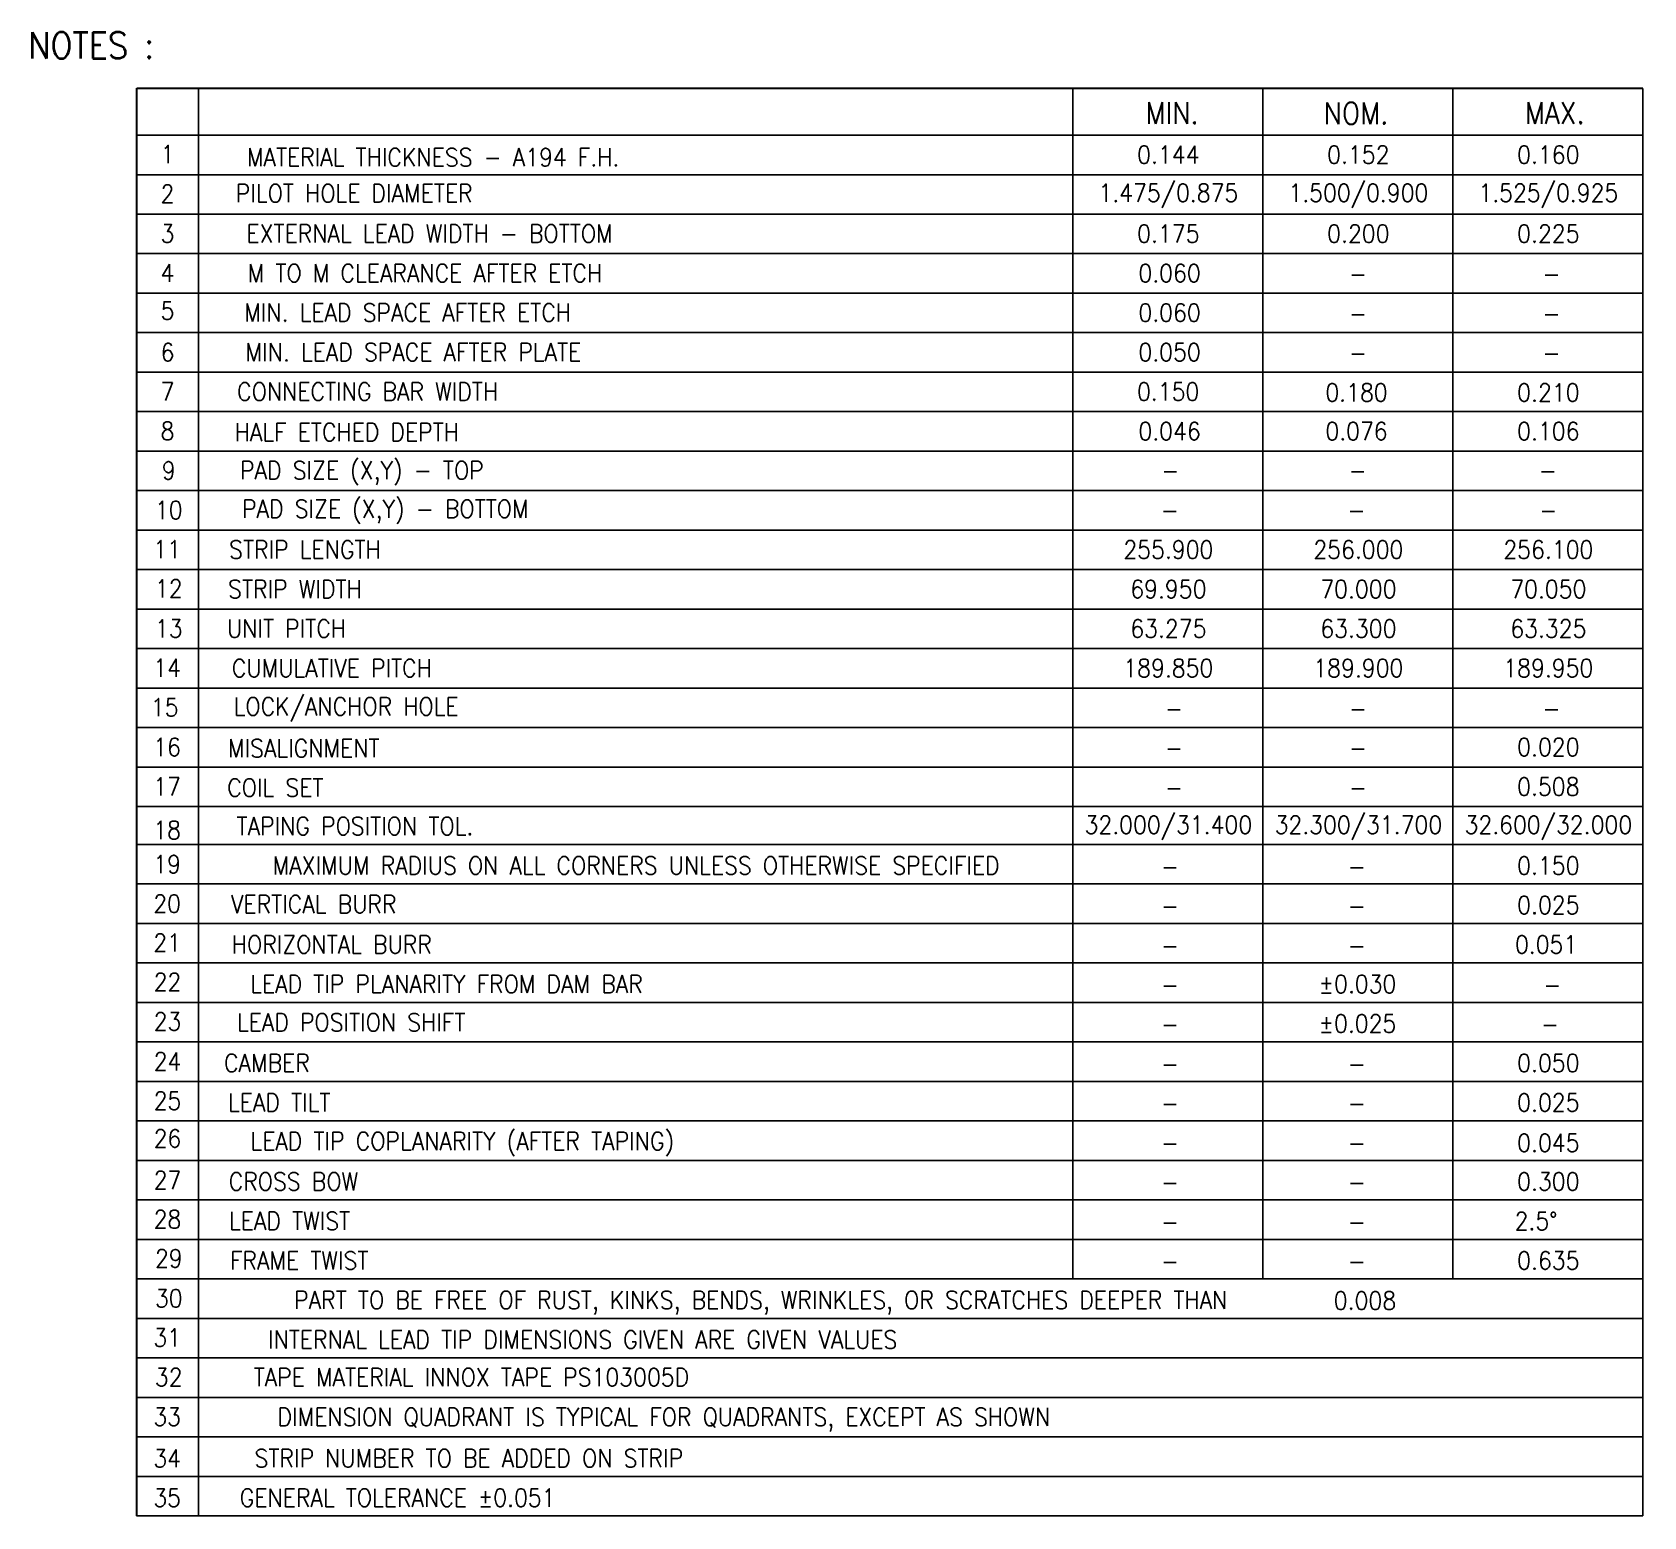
# Model space of a CAD drawing. Header units: millimetres. Extents: x 436.29 to 441.52, y 94.99 to 99.81.
import ezdxf
from ezdxf.enums import TextEntityAlignment as Align

# ---------------------------------------------------------------- set-up
doc = ezdxf.new("R2010")
doc.units = ezdxf.units.MM
doc.header["$LTSCALE"] = 0.5
doc.layers.add('DEF', color=5, linetype='Continuous')
doc.styles.add('ROMANS', font='romans.shx', dxfattribs={"bigfont": 'AllInOneBig.shx'})

msp = doc.modelspace()

# ---------------------------------------------------------------- linework, layer by layer
at = {"layer": 'DEF', "color": 7}
msp.add_line((436.6245, 99.6302), (436.6245, 94.994), dxfattribs=at)
at = {"layer": 'DEF', "color": 3}
for p, q in [((436.8258, 94.994), (436.8258, 99.6302)), ((436.6245, 99.4781), (441.5171, 99.4781)), ((436.6245, 99.3498), (441.5171, 99.3498)), ((436.6245, 99.2216), (441.5171, 99.2216)), ((436.6245, 99.0933), (441.5171, 99.0933)), ((436.6245, 98.965), (441.5171, 98.965)), ((436.6245, 98.8368), (441.5171, 98.8368)), ((436.6245, 98.7085), (441.5171, 98.7085)), ((436.6245, 98.5802), (441.5171, 98.5802)), ((436.6245, 98.452), (441.5171, 98.452)), ((436.6245, 98.3237), (441.5171, 98.3237)), ((436.6245, 98.1954), (441.5171, 98.1954)), ((436.6245, 98.0672), (441.5171, 98.0672)), ((436.6245, 97.9389), (441.5171, 97.9389)), ((436.6245, 97.8106), (441.5171, 97.8106)), ((436.6245, 97.6824), (441.5171, 97.6824)), ((436.6245, 97.5541), (441.5171, 97.5541)), ((436.6245, 97.4258), (441.5171, 97.4258)), ((436.6245, 97.2976), (441.5171, 97.2976)), ((436.6245, 97.1745), (441.5171, 97.1745)), ((436.6245, 97.0463), (441.5171, 97.0463)), ((436.6245, 96.918), (441.5171, 96.918)), ((436.6245, 96.7897), (441.5171, 96.7897)), ((436.6245, 96.6615), (441.5171, 96.6615)), ((436.6245, 96.5332), (441.5171, 96.5332)), ((436.6245, 96.4049), (441.5171, 96.4049)), ((436.6245, 96.2767), (441.5171, 96.2767)), ((436.6245, 96.1484), (441.5171, 96.1484)), ((436.6245, 96.0201), (441.5171, 96.0201)), ((436.6245, 95.8919), (441.5171, 95.8919)), ((436.6245, 95.7636), (441.5171, 95.7636)), ((436.6245, 95.6353), (441.5171, 95.6353)), ((436.6245, 95.5071), (441.5171, 95.5071)), ((436.6245, 95.3788), (441.5171, 95.3788)), ((436.6245, 95.2505), (441.5171, 95.2505)), ((436.6245, 95.1223), (441.5171, 95.1223)), ((436.6245, 94.994), (441.5171, 94.994))]:
    msp.add_line(p, q, dxfattribs=at)
at = {"layer": 'DEF', "color": 7, "const_width": 0.00583}
for points in [[(436.6245, 99.6302), (441.5171, 99.6302)], [(436.6245, 94.994), (436.6245, 99.6302)], [(439.6655, 97.2976), (439.6655, 99.6302)], [(440.2827, 97.2976), (440.2827, 99.6302)], [(440.8999, 97.2976), (440.8999, 99.6302)], [(441.5171, 94.994), (441.5171, 99.6302)], [(439.6655, 95.7636), (439.6655, 97.2976)], [(440.2827, 95.7636), (440.2827, 97.2976)], [(440.8999, 95.7636), (440.8999, 97.2976)], [(441.5171, 94.994), (436.6245, 94.994)]]:
    msp.add_lwpolyline(points, dxfattribs=at)

# ---------------------------------------------------------------- texts
at = {"layer": 'DEF', "color": 7, "style": 'ROMANS', "width": 0.9}
for s, height, p in [('NOTES :', 0.08496, (436.4771, 99.7699)), ('MIN.', 0.06996, (439.9878, 99.5498)), ('NOM.', 0.06996, (440.5853, 99.5492)), ('MAX.', 0.06996, (441.231, 99.5504))]:
    msp.add_text(s, height=height, dxfattribs=at).set_placement(p, align=Align.MIDDLE)
at = {"layer": 'DEF', "color": 3, "style": 'ROMANS', "width": 0.9}
for s, height, p in [('1', 0.0583, (436.7248, 99.4163)), ('MATERIAL THICKNESS - A194 F.H.', 0.058302, (437.5877, 99.4062)), ('0.144', 0.0583, (439.9758, 99.4148)), ('0.152', 0.0583, (440.593, 99.4148)), ('0.160', 0.0583, (441.2101, 99.4148)), ('2', 0.0583, (436.7248, 99.288)), ('PILOT HOLE DIAMETER', 0.058302, (437.3313, 99.2894)), ('1.475/0.875', 0.058302, (439.9758, 99.2865)), ('1.500/0.900', 0.058302, (440.593, 99.2865)), ('1.525/0.925', 0.058302, (441.2101, 99.2865)), ('3', 0.0583, (436.7248, 99.1583)), ('EXTERNAL LEAD WIDTH - BOTTOM', 0.058302, (437.5762, 99.1584)), ('0.175', 0.0583, (439.9758, 99.1582)), ('0.200', 0.0583, (440.593, 99.1582)), ('0.225', 0.0583, (441.2101, 99.1582)), ('4', 0.0583, (436.7248, 99.0305)), ('M TO M CLEARANCE AFTER ETCH', 0.058302, (437.5612, 99.0301)), ('0.060', 0.0583, (439.9798, 99.03)), ('-', 0.0583, (440.5918, 99.0272)), ('-', 0.0583, (441.2204, 99.0272)), ('5', 0.0583, (436.7248, 98.9081)), ('MIN. LEAD SPACE AFTER ETCH', 0.058302, (437.5049, 98.9019)), ('0.060', 0.0583, (439.9798, 98.9017)), ('-', 0.0583, (440.5918, 98.899)), ('-', 0.0583, (441.2204, 98.899)), ('6', 0.0583, (436.7248, 98.7731)), ('MIN. LEAD SPACE AFTER PLATE', 0.058302, (437.5237, 98.7736)), ('0.050', 0.0583, (439.9798, 98.7734)), ('-', 0.0583, (440.5918, 98.7707)), ('-', 0.0583, (441.2204, 98.7707)), ('7', 0.0583, (436.7248, 98.6457)), ('CONNECTING BAR WIDTH', 0.058302, (437.375, 98.6453)), ('0.150', 0.0583, (439.9751, 98.6452)), ('0.180', 0.0583, (440.5869, 98.6424)), ('0.210', 0.0583, (441.2101, 98.6424)), ('8', 0.0583, (436.7248, 98.5175)), ('HALF ETCHED DEPTH', 0.058302, (437.3075, 98.5137)), ('0.046', 0.0583, (439.9798, 98.5169)), ('0.076', 0.0583, (440.587, 98.5169)), ('0.106', 0.0583, (441.2101, 98.5169)), ('9', 0.0583, (436.7291, 98.3889)), ('PAD SIZE (X,Y) - TOP', 0.058302, (437.3563, 98.3855)), ('-', 0.0583, (439.982, 98.3886)), ('-', 0.0583, (441.2082, 98.3886)), ('10', 0.0583, (436.7291, 98.2606)), ('PAD SIZE (X,Y) - BOTTOM', 0.058302, (437.4325, 98.2605)), ('-', 0.0583, (439.9807, 98.2604)), ('-', 0.0583, (441.2098, 98.2604)), ('11', 0.0583, (436.7236, 98.133)), ('STRIP LENGTH', 0.058302, (437.1714, 98.1323)), ('255.900', 0.0583, (439.9758, 98.1321)), ('256.000', 0.0583, (440.593, 98.1321)), ('256.100', 0.0583, (441.2101, 98.1321)), ('12', 0.0583, (436.7291, 98.0055)), ('STRIP WIDTH', 0.058302, (437.1389, 98.004)), ('69.950', 0.0583, (439.9758, 98.0038)), ('70.000', 0.0583, (440.593, 98.0038)), ('70.050', 0.0583, (441.2101, 98.0038)), ('13', 0.0583, (436.7291, 97.8758)), ('UNIT PITCH', 0.0583, (437.1114, 97.8757)), ('63.275', 0.0583, (439.9758, 97.8756)), ('63.300', 0.0583, (440.593, 97.8756)), ('63.325', 0.0583, (441.2101, 97.8756)), ('14', 0.0583, (436.7236, 97.7482)), ('CUMULATIVE PITCH', 0.058302, (437.2589, 97.747)), ('189.850', 0.0583, (439.9758, 97.7473)), ('189.900', 0.0583, (440.593, 97.7473)), ('189.950', 0.0583, (441.2101, 97.7473)), ('15', 0.0583, (436.7155, 97.6199)), ('LOCK/ANCHOR HOLE', 0.058302, (437.3051, 97.6186)), ('-', 0.0583, (439.9939, 97.6163)), ('-', 0.0583, (440.5918, 97.6163)), ('-', 0.0583, (441.2204, 97.6163)), ('16', 0.0583, (436.7236, 97.4909)), ('MISALIGNMENT', 0.058302, (437.1676, 97.4869)), ('-', 0.0583, (439.9939, 97.488)), ('-', 0.0583, (440.5918, 97.488)), ('0.020', 0.0583, (441.2101, 97.4908)), ('17', 0.0583, (436.7236, 97.3626)), ('COIL SET', 0.0583, (437.0752, 97.3589)), ('0.508', 0.0583, (441.2101, 97.3625)), ('-', 0.0583, (439.9939, 97.3598)), ('-', 0.0583, (440.5918, 97.3598)), ('TAPING POSITION TOL.', 0.058302, (437.3338, 97.2344)), ('32.000/31.400', 0.058302, (439.9758, 97.2342)), ('32.300/31.700', 0.058302, (440.593, 97.2342)), ('32.600/32.000', 0.058302, (441.2101, 97.2342)), ('18', 0.0583, (436.7236, 97.2213)), ('19', 0.0583, (436.7236, 97.1106)), ('MAXIMUM RADIUS ON ALL CORNERS UNLESS OTHERWISE SPECIFIED', 0.058302, (438.2471, 97.1061)), ('0.150', 0.0583, (441.2101, 97.106)), ('-', 0.0583, (439.9811, 97.1032)), ('-', 0.0583, (440.588, 97.1032)), ('20', 0.0583, (436.7236, 96.9823)), ('VERTICAL BURR', 0.058302, (437.2001, 96.9806)), ('0.025', 0.0583, (441.2101, 96.9777)), ('-', 0.0583, (439.9811, 96.975)), ('-', 0.0583, (440.588, 96.975)), ('21', 0.0583, (436.7236, 96.8556)), ('HORIZONTAL BURR', 0.058302, (437.2588, 96.8496)), ('-', 0.0583, (439.9811, 96.8467)), ('-', 0.0583, (440.588, 96.8467)), ('0.051', 0.0583, (441.2027, 96.8495)), ('22', 0.0583, (436.7248, 96.7279)), ('LEAD TIP PLANARITY FROM DAM BAR', 0.058302, (437.6311, 96.7213)), ('%%P0.030', 0.0583, (440.5904, 96.7212)), ('-', 0.0583, (439.9811, 96.7185)), ('-', 0.0583, (441.2231, 96.7185)), ('23', 0.0583, (436.7248, 96.5997)), ('LEAD POSITION SHIFT', 0.058302, (437.3214, 96.5969)), ('-', 0.0583, (439.9811, 96.5902)), ('%%P0.025', 0.0583, (440.5904, 96.5929)), ('-', 0.0583, (441.2155, 96.5902)), ('24', 0.0583, (436.7248, 96.47)), ('CAMBER', 0.0583, (437.0477, 96.4648)), ('0.050', 0.0583, (441.2101, 96.4647)), ('-', 0.0583, (439.9811, 96.4619)), ('-', 0.0583, (440.588, 96.4619)), ('25', 0.0583, (436.7248, 96.3422)), ('LEAD TILT', 0.0583, (437.0878, 96.3366)), ('-', 0.0583, (439.9811, 96.3337)), ('-', 0.0583, (440.588, 96.3337)), ('0.025', 0.0583, (441.2101, 96.3364)), ('26', 0.0583, (436.7248, 96.2197)), ('LEAD TIP COPLANARITY (AFTER TAPING)', 0.058302, (437.6825, 96.207)), ('0.045', 0.0583, (441.2101, 96.2054)), ('-', 0.0583, (439.9811, 96.2054)), ('-', 0.0583, (440.588, 96.2054)), ('27', 0.0583, (436.7248, 96.0847)), ('CROSS BOW', 0.0583, (437.134, 96.08)), ('0.300', 0.0583, (441.2101, 96.0799)), ('-', 0.0583, (439.9811, 96.0771)), ('-', 0.0583, (440.588, 96.0771)), ('28', 0.0583, (436.7248, 95.9574)), ('LEAD TWIST', 0.0583, (437.1215, 95.9518)), ('2.5%%d', 0.0583, (441.1702, 95.9516)), ('-', 0.0583, (439.9811, 95.9489)), ('-', 0.0583, (440.588, 95.9489)), ('29', 0.0583, (436.7291, 95.8302)), ('FRAME TWIST', 0.058302, (437.1528, 95.8235)), ('0.635', 0.0583, (441.2101, 95.8233)), ('-', 0.0583, (439.9811, 95.8206)), ('-', 0.0583, (440.588, 95.8206)), ('30', 0.0583, (436.7291, 95.7005)), ('PART TO BE FREE OF RUST, KINKS, BENDS, WRINKLES, OR SCRATCHES DEEPER THAN', 0.058302, (438.652, 95.6862)), ('0.008', 0.0583, (440.6144, 95.6932)), ('31', 0.0583, (436.7236, 95.5729)), ('INTERNAL LEAD TIP DIMENSIONS GIVEN ARE GIVEN VALUES', 0.058302, (438.0735, 95.5664)), ('32', 0.0583, (436.7288, 95.4445)), ('TAPE MATERIAL INNOX TAPE PS103005D ', 0.058302, (437.73, 95.4444)), ('33', 0.0583, (436.7236, 95.3156)), ('DIMENSION QUADRANT IS TYPICAL FOR QUADRANTS, EXCEPT AS SHOWN', 0.058302, (438.3371, 95.3064)), ('34', 0.0583, (436.7236, 95.1808)), ('STRIP NUMBER TO BE ADDED ON STRIP', 0.058302, (437.7037, 95.1812)), ('35', 0.0583, (436.7236, 95.0525)), ('GENERAL TOLERANCE %%P0.051', 0.058302, (437.4726, 95.0529))]:
    msp.add_text(s, height=height, dxfattribs=at).set_placement(p, align=Align.MIDDLE)
at = {"layer": 'DEF', "color": 4, "style": 'ROMANS', "width": 0.9}
for p in [(440.591, 98.3886), (440.587, 98.2604)]:
    msp.add_text('-', height=0.0583, dxfattribs=at).set_placement(p, align=Align.MIDDLE)

doc.saveas('drawing.dxf')
